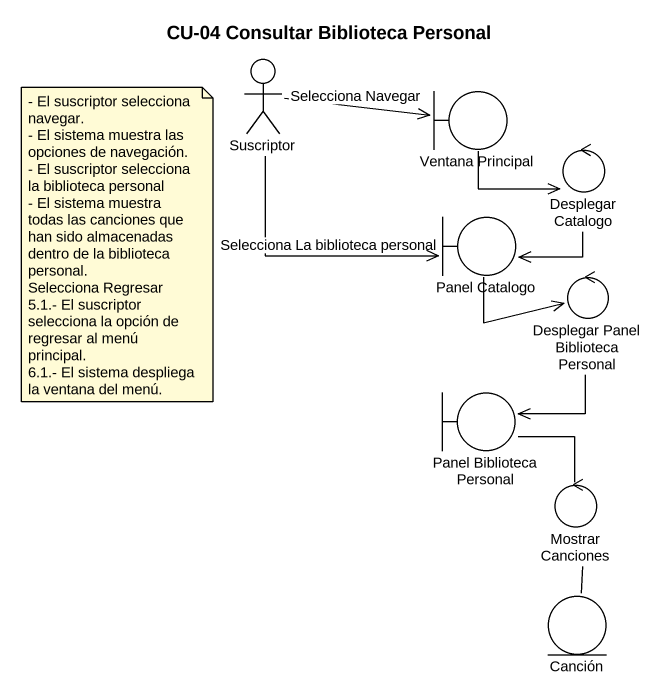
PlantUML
@startuml
title CU-04 Consultar Biblioteca Personal
actor Suscriptor
boundary "Ventana Principal" as Ventana_Principal
control "Desplegar Catalogo" as Desplegar_Catalogo
boundary "Panel Catalogo" as Panel_Catalogo
control "Desplegar Panel Biblioteca Personal" as Desplegar_Panel_Biblioteca
boundary "Panel Biblioteca Personal" as Panel_Biblioteca_Personal
control "Mostrar Canciones" as Mostrar_Canciones
entity Canción
Suscriptor -right-> Ventana_Principal : Selecciona Navegar
Suscriptor --> Panel_Catalogo : Selecciona La biblioteca personal
Ventana_Principal -right-> Desplegar_Catalogo
Desplegar_Catalogo --> Panel_Catalogo
Panel_Catalogo --> Desplegar_Panel_Biblioteca
Desplegar_Panel_Biblioteca --> Panel_Biblioteca_Personal
Panel_Biblioteca_Personal -- Mostrar_Canciones
Mostrar_Canciones -- Canción
note as N1
  - El suscriptor selecciona navegar.
  - El sistema muestra las opciones de navegación.
  - El suscriptor selecciona la biblioteca personal
  - El sistema muestra todas las canciones que han sido almacenadas dentro de la biblioteca personal.
  Selecciona Regresar
  5.1.- El suscriptor selecciona la opción de regresar al menú principal.
  6.1.- El sistema despliega la ventana del menú.
end note
@enduml
